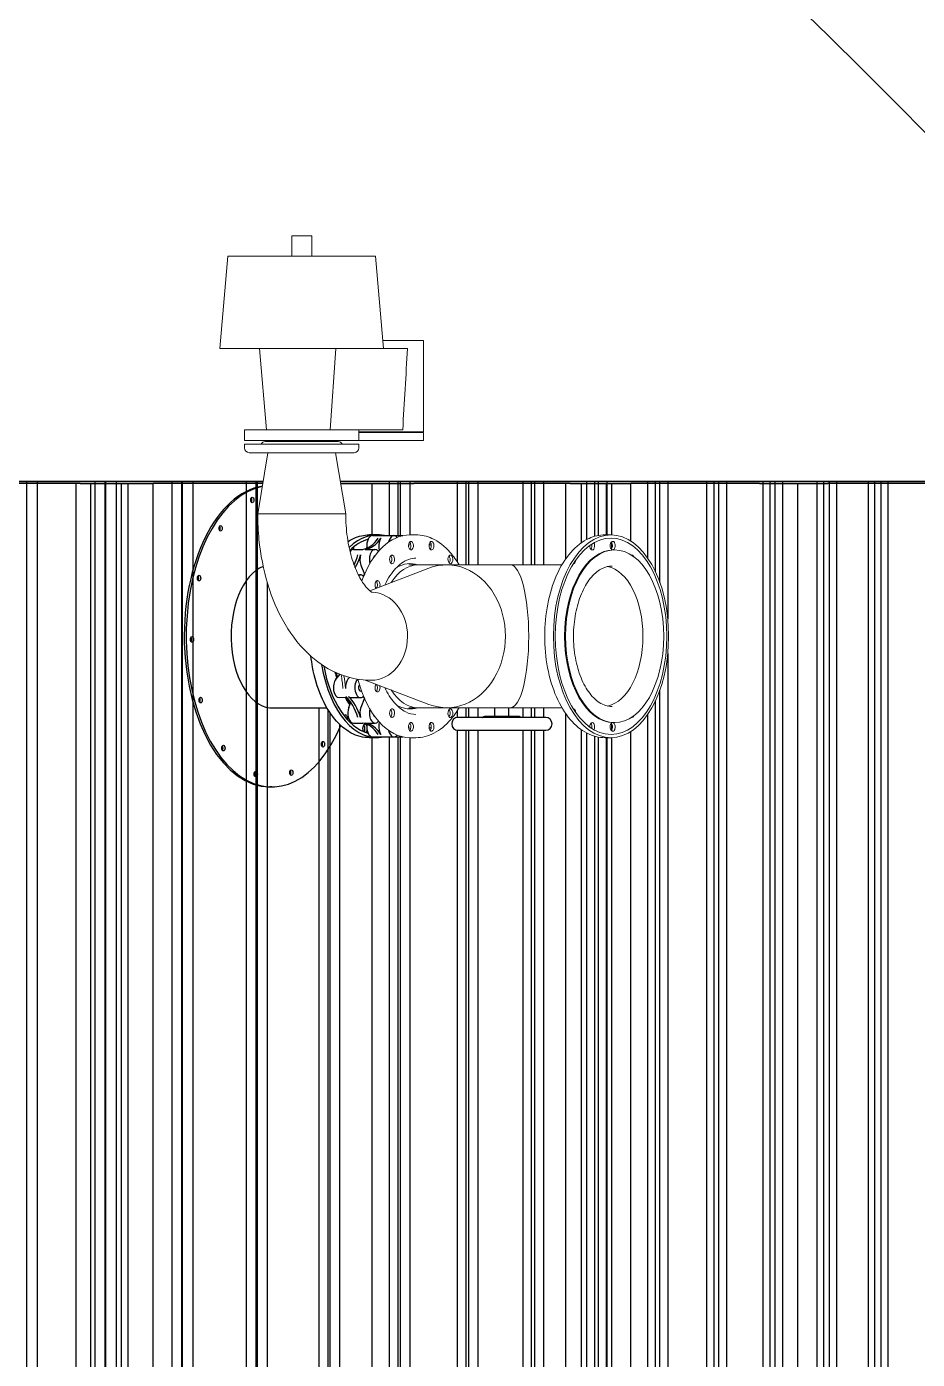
# Model space of a CAD drawing. Header units: millimetres. Extents: x -4172 to 126100, y -2 to 142133.
# Drawn here: x 110375 to 112592, y 46698 to 50015 of the extents above; entities that cross this region are included whole.
import ezdxf

# ---------------------------------------------------------------- set-up
doc = ezdxf.new("R2010")
doc.units = ezdxf.units.MM
doc.header["$LTSCALE"] = 100
doc.layers.add('P_BioGas (BG)', color=94, linetype='Continuous', lineweight=18, true_color=0x008100)
doc.layers.add('Visible', color=7, linetype='Continuous', lineweight=25)

msp = doc.modelspace()

# ---------------------------------------------------------------- linework, layer by layer
at = {"layer": 'P_BioGas (BG)'}
for p, q in [((111084.89, 49494.58), (111034.89, 49494.58)), ((111034.89, 49443.58), (111034.89, 49494.58)), ((111084.89, 49443.58), (111084.89, 49494.58)), ((110875.97, 49443.58), (110855.89, 49214.08)), ((111243.81, 49443.58), (110875.97, 49443.58)), ((111243.81, 49443.58), (111263.89, 49214.08)), ((111262.14, 49234.08), (111362.66, 49234.08)), ((111362.66, 49234.08), (111362.66, 49006.58)), ((111263.89, 49214.08), (110855.89, 49214.08)), ((110972.39, 49011.58), (110954.68, 49214.08)), ((111130.59, 49011.58), (111144.9, 49214.08)), ((111263.89, 49214.08), (111323.08, 49214.08)), ((111202.39, 49011.58), (110917.39, 49011.58)), ((110917.39, 48984.58), (110917.39, 49011.58)), ((111202.39, 49011.58), (111311.3, 49011.58)), ((111202.39, 48984.58), (111202.39, 49011.58)), ((111202.39, 49006.58), (111362.66, 49006.58)), ((111202.39, 49005.58), (111360.66, 49005.58)), ((111202.39, 49004.58), (111362.66, 49004.58)), ((111360.66, 49005.58), (111362.66, 49006.58)), ((111360.66, 49005.58), (111362.66, 49004.58)), ((111362.66, 49004.58), (111362.66, 48984.58)), ((111202.39, 48984.58), (110917.39, 48984.58)), ((110917.39, 48976.08), (111202.39, 48976.08)), ((110917.39, 48976.08), (110917.39, 48966.58)), ((110968.89, 48982.08), (111150.89, 48982.08)), ((111202.39, 48984.58), (111362.66, 48984.58)), ((111202.39, 48976.08), (111202.39, 48966.58)), ((110929.39, 48954.58), (110930.14, 48954.58)), ((110930.75, 48954.58), (110930.14, 48954.58)), ((110930.75, 48954.58), (110978.04, 48954.58)), ((110975.74, 48954.58), (110950.34, 48802.58)), ((110981.83, 48954.58), (110978.04, 48954.58)), ((110981.83, 48954.58), (111073.88, 48954.58)), ((111078.65, 48954.58), (111073.88, 48954.58)), ((111078.65, 48954.58), (111161.53, 48954.58)), ((111144.04, 48954.58), (111169.44, 48802.58)), ((111164.47, 48954.58), (111161.53, 48954.58)), ((111164.47, 48954.58), (111190.39, 48954.58)), ((111169.44, 48802.58), (110950.34, 48802.58)), ((111169.44, 48802.58), (110950.34, 48802.58)), ((111329.42, 48750.08), (111344.24, 48750.08)), ((111829.82, 48750.08), (111815.01, 48750.08)), ((111838.87, 48712.58), (111836.41, 48712.58)), ((111326.95, 48675.38), (111349.18, 48675.38)), ((111349.18, 48675.38), (111420.58, 48675.38)), ((111579.62, 48675.38), (111420.58, 48675.38)), ((111579.62, 48675.38), (111707.64, 48675.38)), ((111229.3, 48610.94), (111376.73, 48667.21)), ((111217.83, 48388.59), (111376.73, 48327.95)), ((111152.9, 48344.8), (111172.78, 48344.8)), ((111326.95, 48319.78), (111349.18, 48319.78)), ((111349.18, 48319.78), (111420.58, 48319.78)), ((111579.62, 48319.78), (111420.58, 48319.78)), ((111579.62, 48319.78), (111707.64, 48319.78)), ((111838.87, 48282.58), (111836.41, 48282.58)), ((111329.42, 48245.08), (111344.24, 48245.08)), ((111829.82, 48245.08), (111815.01, 48245.08))]:
    msp.add_line(p, q, dxfattribs=at)
for centre, radius, start, end in [((110968.89, 48971.08), 11, 90, 152.96431), ((111150.89, 48971.08), 11, 27.03569, 90), ((110929.39, 48966.58), 12, 180, 270), ((111190.39, 48966.58), 12, 270, 0)]:
    msp.add_arc(centre, radius, start, end, dxfattribs=at)
for centre, major_axis, ratio, start_param, end_param in [((111329.42, 48497.58), (0, 252.5), 0.5680097, 0, 0.9935464), ((111331.92, 48723.16), (0, -10.75), 0.5680097, 4.2778957, 8.681174), ((111325.34, 48723.16), (0, 10.75), 0.5680097, 3.7110166, 5.5395814), ((111382.89, 48723.16), (0, -10.75), 0.5680097, 3.8851966, 8.2884749), ((111329.42, 48497.58), (0, 244.5), 0.5680097, 5.891729, 5.9318285), ((111376.31, 48723.16), (0, 10.75), 0.5680097, 3.7110166, 5.1468823), ((111836.41, 48497.58), (0, -215), 0.5680097, 3.1415927, 6.2831853), ((111782.94, 48723.16), (0, -10.75), 0.5680097, 4.6729336, 8.5950038), ((111776.35, 48723.16), (0, 10.75), 0.5680097, 3.7110166, 5.0918539), ((111833.91, 48723.16), (0, -10.75), 0.5680097, 3.8851966, 6.1527278), ((111827.33, 48723.16), (0, 10.75), 0.5680097, 3.7110166, 5.1468823), ((111833.91, 48723.16), (0, -10.75), 0.5680097, 0.1694079, 2.0052896), ((111284.83, 48688.82), (0, 10.75), 0.5680097, 1.5290021, 5.9322804), ((111278.24, 48688.82), (0, 10.75), 0.5680097, 3.7110166, 5.758655), ((111349.18, 48497.58), (0, 177.8), 0.5680097, 0, 0.7196875), ((111349.18, 48497.58), (0, 177.8), 0.5680097, 0, 0.7196875), ((111329.42, 48497.58), (0, 181), 0.5680097, 6.094867, 6.6155859), ((111420.58, 48497.58), (0, 177.8), 0.8230219, 2.8372451, 6.5875329), ((111420.58, 48497.58), (0, -177.8), 0.8230219, 5.9788378, 9.7291255), ((111429.99, 48688.82), (0, -10.75), 0.5680097, 3.4924975, 7.8957758), ((111423.4, 48688.82), (0, 10.75), 0.5680097, 3.7110166, 4.7541832), ((111579.62, 48497.58), (0, 177.8), 0.2550122, 3.1415927, 6.2831853), ((111735.84, 48688.82), (0, -10.75), 0.5680097, 0.0494219, 1.3770527), ((111810.07, 48497.58), (0, 174.8), 0.5680097, 3.2565526, 6.1682254), ((111810.07, 48497.58), (0, 174.8), 0.5680097, 3.2565526, 6.1682254), ((111248.78, 48625.36), (0, 10.75), 0.5680097, 4.2380571, 6.3249795), ((111233.14, 48497.58), (0, -109.55), 0.8230219, 0, 3.12183), ((111233.14, 48497.58), (0, -109.55), 0.8230219, 0, 3.12183), ((111248.78, 48625.36), (0, 10.75), 0.5680097, 1.9217012, 2.4720836), ((111242.2, 48625.36), (0, 10.75), 0.5680097, 3.8841072, 5.7406148), ((111094.25, 48358.49), (0, 120), 0.5680097, 4.7904697, 5.0834729), ((111100.83, 48358.49), (0, -120), 0.5680097, 1.648877, 1.9190205), ((111329.42, 48497.58), (0, -252.5), 0.5680097, 5.1491616, 6.2831853), ((111248.78, 48369.8), (0, 10.75), 0.5680097, 0.6695091, 1.2198915), ((111242.2, 48369.8), (0, 10.75), 0.5680097, 3.6841631, 5.5406708), ((111248.78, 48369.8), (0, -10.75), 0.5680097, 6.2413911, 8.3283135), ((111253.71, 48497.58), (0, 215), 0.5680097, 2.3611612, 2.4894569), ((111349.18, 48497.58), (0, -177.8), 0.5680097, 5.5634978, 6.2831853), ((111349.18, 48497.58), (0, -177.8), 0.5680097, 5.5634978, 6.2831853), ((111284.83, 48306.34), (0, 10.75), 0.5680097, 3.4924975, 7.8957758), ((111278.24, 48306.34), (0, 10.75), 0.5680097, 3.666123, 5.7137613), ((111329.42, 48497.58), (0, -181), 0.5680097, 5.9507847, 6.4715037), ((111429.99, 48306.34), (0, -10.75), 0.5680097, 1.5290021, 5.9322804), ((111423.4, 48306.34), (0, 10.75), 0.5680097, 4.6705948, 5.7137613), ((111735.84, 48306.34), (0, 10.75), 0.5680097, 4.9061326, 6.2337634), ((111331.92, 48272), (0, 10.75), 0.5680097, 3.8851966, 8.2884749), ((111325.34, 48272), (0, 10.75), 0.5680097, 3.8851966, 5.7137613), ((111382.89, 48272), (0, 10.75), 0.5680097, 4.2778957, 8.681174), ((111329.42, 48497.58), (0, -244.5), 0.5680097, 0.3513568, 0.3914563), ((111376.31, 48272), (0, 10.75), 0.5680097, 4.2778957, 5.7137613), ((111782.94, 48272), (0, 10.75), 0.5680097, 3.9713668, 7.8934371), ((111776.35, 48272), (0, 10.75), 0.5680097, 4.332924, 5.7137613), ((111833.91, 48272), (0, 10.75), 0.5680097, 0.1304575, 2.3979887), ((111827.33, 48272), (0, 10.75), 0.5680097, 4.2778957, 5.7137613), ((111833.91, 48272), (0, 10.75), 0.5680097, 4.2778957, 6.1137774)]:
    msp.add_ellipse(centre, major_axis=major_axis, ratio=ratio, start_param=start_param, end_param=end_param, dxfattribs=at)
for centre, major_axis in [((111829.82, 48497.58), (0, -252.5)), ((111829.82, 48497.58), (0, -244.5)), ((111838.87, 48497.58), (0, -215))]:
    msp.add_ellipse(centre, major_axis=major_axis, ratio=0.5680097, dxfattribs=at)
for points, knots in [([(111323.08, 49214.08), (111321.22, 49180.41), (111319.3, 49146.77), (111315.37, 49079.26), (111313.35, 49045.43), (111311.3, 49011.58)], [0, 0, 0, 0, 10.1293511, 10.1293511, 20.3139178, 20.3139178, 20.3139178, 20.3139178]), ([(110930.14, 48954.58), (110930.11, 48954.58), (110930.1, 48954.58), (110930.08, 48954.58), (110930.19, 48954.58), (110930.51, 48954.58), (110930.62, 48954.58), (110930.75, 48954.58)], [-2.19527918, -2.19527918, -2.19527918, -2.19527918, -2.09934923, -2.09934923, -1.8229843, -1.8229843, -1.70977025, -1.70977025, -1.70977025, -1.70977025]), ([(110978.04, 48954.58), (110978.24, 48954.58), (110978.45, 48954.58), (110979.32, 48954.58), (110980.04, 48954.58), (110981.16, 48954.58), (110981.49, 48954.58), (110981.83, 48954.58)], [-2.19527918, -2.19527918, -2.19527918, -2.19527918, -2.09934923, -2.09934923, -1.8229843, -1.8229843, -1.70977025, -1.70977025, -1.70977025, -1.70977025]), ([(111073.88, 48954.58), (111074.19, 48954.58), (111074.51, 48954.58), (111075.75, 48954.58), (111076.67, 48954.58), (111077.93, 48954.58), (111078.29, 48954.58), (111078.65, 48954.58)], [-2.19527918, -2.19527918, -2.19527918, -2.19527918, -2.09934923, -2.09934923, -1.8229843, -1.8229843, -1.70977025, -1.70977025, -1.70977025, -1.70977025]), ([(111161.53, 48954.58), (111161.77, 48954.58), (111162.01, 48954.58), (111162.9, 48954.58), (111163.47, 48954.58), (111164.14, 48954.58), (111164.31, 48954.58), (111164.47, 48954.58)], [-2.19527918, -2.19527918, -2.19527918, -2.19527918, -2.09934923, -2.09934923, -1.8229843, -1.8229843, -1.70977025, -1.70977025, -1.70977025, -1.70977025]), ([(111233.14, 48388.03), (111206.24, 48388.03), (111179.47, 48393.42), (111128.22, 48413.63), (111104.25, 48429.12), (111057.4, 48470.28), (111036.11, 48497.52), (111000.38, 48558.16), (110986.16, 48591.86), (110964.65, 48662.9), (110957.39, 48700.27), (110951.41, 48759.61), (110950.34, 48781.09), (110950.34, 48802.58)], [3.1415927, 3.1415927, 3.1415927, 3.1415927, 3.361977, 3.361977, 3.6045113, 3.6045113, 3.9085381, 3.9085381, 4.2226974, 4.2226974, 4.5368567, 4.5368567, 4.712389, 4.712389, 4.712389, 4.712389]), ([(111235.55, 48606.83), (111235.55, 48606.83), (111235.05, 48606.99), (111231.62, 48608.96), (111226.36, 48612.76), (111214.6, 48626.8), (111208.55, 48635.68), (111196.63, 48658.5), (111190.78, 48672.61), (111180.57, 48705.37), (111176.33, 48724.24), (111170.84, 48762.99), (111169.44, 48782.79), (111169.44, 48802.58)], [3.3306564, 3.3306564, 3.3306564, 3.3306564, 3.4557519, 3.4557519, 3.7371121, 3.7371121, 3.9688263, 3.9688263, 4.2107292, 4.2107292, 4.4678042, 4.4678042, 4.712389, 4.712389, 4.712389, 4.712389]), ([(111451.6, 48675.38), (111444.98, 48686.7), (111437.67, 48697.01), (111416.22, 48721.65), (111400.87, 48733.72), (111371.4, 48747.02), (111357.84, 48750.08), (111344.24, 48750.08)], [3.94197606, 3.94197606, 3.94197606, 3.94197606, 4.13408743, 4.13408743, 4.46135061, 4.46135061, 4.71238898, 4.71238898, 4.71238898, 4.71238898]), ([(111815.01, 48245.08), (111799.64, 48245.08), (111784.34, 48248.99), (111754.87, 48264.11), (111740.83, 48275.75), (111714.96, 48306.08), (111703.35, 48325.28), (111684.3, 48368.87), (111676.91, 48393.32), (111667.08, 48444.74), (111664.61, 48471.69), (111664.74, 48525.49), (111667.32, 48552.33), (111677.34, 48603.41), (111684.78, 48627.64), (111704.02, 48671.15), (111715.84, 48690.42), (111743.02, 48721.65), (111758.38, 48733.72), (111787.84, 48747.02), (111801.41, 48750.08), (111815.01, 48750.08)], [1.5707963, 1.5707963, 1.5707963, 1.5707963, 1.8544112, 1.8544112, 2.1582254, 2.1582254, 2.4858365, 2.4858365, 2.8168124, 2.8168124, 3.1458424, 3.1458424, 3.4740184, 3.4740184, 3.8030876, 3.8030876, 4.1340874, 4.1340874, 4.4613506, 4.4613506, 4.712389, 4.712389, 4.712389, 4.712389]), ([(111326.38, 48727.68), (111326.41, 48727.78), (111326.43, 48727.88), (111326.8, 48729.23), (111327.2, 48730.35), (111328.18, 48732.16), (111328.76, 48732.86), (111330.16, 48733.77), (111330.96, 48733.96), (111332.67, 48733.83), (111333.57, 48733.49), (111335.01, 48732.43), (111335.59, 48731.82), (111336.05, 48731.07)], [-4.1193739, -4.1193739, -4.1193739, -4.1193739, -4.0843506, -4.0843506, -3.6374854, -3.6374854, -3.2009766, -3.2009766, -2.7606181, -2.7606181, -2.3153145, -2.3153145, -1.963658, -1.963658, -1.963658, -1.963658]), ([(111329.47, 48731.07), (111329.22, 48731.47), (111328.92, 48731.84), (111328.52, 48732.22), (111328.46, 48732.28), (111328.4, 48732.34)], [-2.53486002, -2.53486002, -2.53486002, -2.53486002, -2.35289844, -2.35289844, -2.32148911, -2.32148911, -2.32148911, -2.32148911]), ([(111378.76, 48731.07), (111378.81, 48731.15), (111378.85, 48731.22), (111379.49, 48732.21), (111380.08, 48732.91), (111381.37, 48733.79), (111382.05, 48733.97), (111383.54, 48733.81), (111384.32, 48733.47), (111385.88, 48732.28), (111386.64, 48731.44), (111387.76, 48729.6), (111388.17, 48728.68), (111388.43, 48727.68)], [-4.119372, -4.119372, -4.119372, -4.119372, -4.0843036, -4.0843036, -3.6374359, -3.6374359, -3.2009208, -3.2009208, -2.7605656, -2.7605656, -2.3152803, -2.3152803, -1.9636572, -1.9636572, -1.9636572, -1.9636572]), ([(111381.85, 48727.68), (111381.71, 48728.21), (111381.51, 48728.73), (111380.77, 48730.21), (111380.11, 48731.07), (111379.36, 48731.81), (111379.33, 48731.84), (111379.29, 48731.87)], [-2.53485335, -2.53485335, -2.53485335, -2.53485335, -2.35316701, -2.35316701, -1.99806088, -1.99806088, -1.98139817, -1.98139817, -1.98139817, -1.98139817]), ([(111829.78, 48731.07), (111830.02, 48731.47), (111830.32, 48731.84), (111831.34, 48732.82), (111832.15, 48733.29), (111833.44, 48733.74), (111833.9, 48733.84), (111834.72, 48733.92), (111835.08, 48733.92), (111835.64, 48733.84), (111835.85, 48733.79), (111836.25, 48733.65), (111836.44, 48733.57), (111836.86, 48733.34), (111837.08, 48733.17), (111837.73, 48732.53), (111838.08, 48731.95), (111838.73, 48730.39), (111839.01, 48729.37), (111839.36, 48728.04), (111839.4, 48727.86), (111839.45, 48727.68)], [-2.53486, -2.53486, -2.53486, -2.53486, -2.3528984, -2.3528984, -1.9978328, -1.9978328, -1.7994065, -1.7994065, -1.6370813, -1.6370813, -1.5300688, -1.5300688, -1.4274846, -1.4274846, -1.2823422, -1.2823422, -0.9602687, -0.9602687, -0.5684072, -0.5684072, -0.5098388, -0.5098388, -0.5098388, -0.5098388]), ([(111832.86, 48727.68), (111832.84, 48727.78), (111832.81, 48727.88), (111832.44, 48729.23), (111832.05, 48730.35), (111831.34, 48731.66), (111831.1, 48732.02), (111830.85, 48732.34)], [-4.11937386, -4.11937386, -4.11937386, -4.11937386, -4.08435062, -4.08435062, -3.6374854, -3.6374854, -3.44407493, -3.44407493, -3.44407493, -3.44407493]), ([(111344.24, 48692.08), (111332.37, 48692.08), (111320.29, 48688.08), (111298.26, 48672.15), (111288.45, 48661.71), (111275.03, 48641.4), (111270.69, 48633.64), (111266.72, 48625.22)], [4.71238898, 4.71238898, 4.71238898, 4.71238898, 5.10193105, 5.10193105, 5.42251013, 5.42251013, 5.59023769, 5.59023769, 5.59023769, 5.59023769]), ([(111278.72, 48689.27), (111278.73, 48689.51), (111278.74, 48689.76), (111278.81, 48691.38), (111278.94, 48692.72), (111279.48, 48695.13), (111279.89, 48696.2), (111281, 48697.91), (111281.67, 48698.56), (111283.2, 48699.4), (111284.03, 48699.6), (111285.59, 48699.53), (111286.31, 48699.31), (111286.92, 48698.91)], [-4.120918, -4.120918, -4.120918, -4.120918, -4.0417141, -4.0417141, -3.598659, -3.598659, -3.163535, -3.163535, -2.746695, -2.746695, -2.3352738, -2.3352738, -1.9640451, -1.9640451, -1.9640451, -1.9640451]), ([(111429.5, 48689.27), (111429.49, 48689.85), (111429.42, 48690.44), (111429.04, 48692.19), (111428.61, 48693.28), (111427.71, 48695.05), (111427.27, 48695.76), (111426.62, 48696.7), (111426.41, 48696.98), (111426.2, 48697.25), (111426.2, 48697.25), (111426.2, 48697.25)], [-2.53505895, -2.53505895, -2.53505895, -2.53505895, -2.35292544, -2.35292544, -2.00130075, -2.00130075, -1.73321739, -1.73321739, -1.60642372, -1.60642372, -1.60610052, -1.60610052, -1.60610052, -1.60610052]), ([(111427.89, 48698.91), (111428.02, 48699), (111428.15, 48699.07), (111429.01, 48699.53), (111429.69, 48699.65), (111431.05, 48699.37), (111431.71, 48698.97), (111432.99, 48697.73), (111433.61, 48696.91), (111434.72, 48694.97), (111435.2, 48693.85), (111435.86, 48691.57), (111436.06, 48690.43), (111436.09, 48689.27)], [-4.1209189, -4.1209189, -4.1209189, -4.1209189, -4.0420447, -4.0420447, -3.5989515, -3.5989515, -3.1636407, -3.1636407, -2.7466039, -2.7466039, -2.3352166, -2.3352166, -1.9640441, -1.9640441, -1.9640441, -1.9640441]), ([(111832.29, 48322.78), (111821.68, 48322.78), (111810.99, 48326.08), (111791.1, 48339.06), (111781.9, 48348.18), (111765.7, 48371.17), (111758.65, 48384.84), (111747.21, 48415.58), (111742.83, 48432.65), (111737.25, 48468.51), (111736.07, 48487.29), (111737.07, 48524.61), (111739.25, 48543.12), (111746.72, 48577.92), (111752, 48594.2), (111765.02, 48622.8), (111772.73, 48635.14), (111789.63, 48654.77), (111798.81, 48662.04), (111816.12, 48670.47), (111824.22, 48672.38), (111832.29, 48672.38)], [1.7501648, 1.7501648, 1.7501648, 1.7501648, 2.1049583, 2.1049583, 2.4287686, 2.4287686, 2.7409859, 2.7409859, 3.0537392, 3.0537392, 3.3678732, 3.3678732, 3.6824071, 3.6824071, 3.9962063, 3.9962063, 4.3085009, 4.3085009, 4.6218701, 4.6218701, 4.8917574, 4.8917574, 4.8917574, 4.8917574]), ([(111880.76, 48699.54), (111881.3, 48699.6), (111881.87, 48699.57), (111883.06, 48699.33), (111883.68, 48699.1), (111884.49, 48698.6), (111884.74, 48698.41), (111885.13, 48698.06), (111885.28, 48697.9), (111885.56, 48697.56), (111885.69, 48697.38), (111886, 48696.91), (111886.15, 48696.61), (111886.39, 48696.04), (111886.48, 48695.78), (111886.55, 48695.52)], [-2.235775, -2.235775, -2.235775, -2.235775, -2.0009015, -2.0009015, -1.733044, -1.733044, -1.6063425, -1.6063425, -1.5176132, -1.5176132, -1.4275449, -1.4275449, -1.2941113, -1.2941113, -1.1914349, -1.1914349, -1.1914349, -1.1914349]), ([(111243.05, 48621.66), (111243, 48621.9), (111242.95, 48622.13), (111242.66, 48623.7), (111242.48, 48625.09), (111242.45, 48627.82), (111242.58, 48629.14), (111243.23, 48631.51), (111243.72, 48632.55), (111244.95, 48634.27), (111245.69, 48634.94), (111247.15, 48635.82), (111247.87, 48636.05), (111248.53, 48636.1)], [-4.1209189, -4.1209189, -4.1209189, -4.1209189, -4.0420447, -4.0420447, -3.5989515, -3.5989515, -3.1636407, -3.1636407, -2.7466039, -2.7466039, -2.3352166, -2.3352166, -1.9640441, -1.9640441, -1.9640441, -1.9640441]), ([(111248.53, 48359.06), (111248.39, 48359.07), (111248.24, 48359.09), (111247.28, 48359.27), (111246.42, 48359.69), (111244.85, 48360.99), (111244.16, 48361.86), (111243.12, 48363.92), (111242.78, 48365.07), (111242.43, 48367.53), (111242.43, 48368.81), (111242.63, 48371.26), (111242.82, 48372.4), (111243.05, 48373.49)], [-4.120918, -4.120918, -4.120918, -4.120918, -4.0417141, -4.0417141, -3.598659, -3.598659, -3.163535, -3.163535, -2.746695, -2.746695, -2.3352738, -2.3352738, -1.9640451, -1.9640451, -1.9640451, -1.9640451]), ([(111266.72, 48369.93), (111273.7, 48355.13), (111281.84, 48342.39), (111299.63, 48321.74), (111309.3, 48314.08), (111327.42, 48305.08), (111335.85, 48303.08), (111344.24, 48303.08)], [6.97613293, 6.97613293, 6.97613293, 6.97613293, 7.27114883, 7.27114883, 7.57868648, 7.57868648, 7.85398163, 7.85398163, 7.85398163, 7.85398163]), ([(111286.92, 48296.25), (111286.79, 48296.16), (111286.66, 48296.08), (111285.73, 48295.63), (111284.83, 48295.51), (111283.09, 48295.79), (111282.25, 48296.19), (111280.84, 48297.43), (111280.28, 48298.24), (111279.43, 48300.19), (111279.15, 48301.3), (111278.82, 48303.59), (111278.75, 48304.73), (111278.72, 48305.89)], [-4.1209189, -4.1209189, -4.1209189, -4.1209189, -4.0420447, -4.0420447, -3.5989515, -3.5989515, -3.1636407, -3.1636407, -2.7466039, -2.7466039, -2.3352166, -2.3352166, -1.9640441, -1.9640441, -1.9640441, -1.9640441]), ([(111344.24, 48245.08), (111359.6, 48245.08), (111374.91, 48248.99), (111404.37, 48264.11), (111418.41, 48275.75), (111438.36, 48299.13), (111445.29, 48309), (111451.6, 48319.78)], [1.57079633, 1.57079633, 1.57079633, 1.57079633, 1.85441124, 1.85441124, 2.15822544, 2.15822544, 2.34120925, 2.34120925, 2.34120925, 2.34120925]), ([(111426.2, 48297.91), (111426.22, 48297.93), (111426.23, 48297.94), (111426.46, 48298.25), (111426.68, 48298.55), (111427.45, 48299.66), (111427.98, 48300.57), (111428.95, 48302.71), (111429.35, 48303.98), (111429.49, 48305.5), (111429.5, 48305.69), (111429.5, 48305.89)], [-1.4363592, -1.4363592, -1.4363592, -1.4363592, -1.42754493, -1.42754493, -1.2941113, -1.2941113, -0.9643122, -0.9643122, -0.56907647, -0.56907647, -0.50984557, -0.50984557, -0.50984557, -0.50984557]), ([(111436.09, 48305.89), (111436.08, 48305.65), (111436.07, 48305.4), (111435.93, 48303.77), (111435.59, 48302.44), (111434.65, 48300.03), (111434.07, 48298.96), (111432.84, 48297.24), (111432.21, 48296.6), (111430.94, 48295.75), (111430.32, 48295.56), (111429.1, 48295.63), (111428.51, 48295.85), (111427.89, 48296.25)], [-4.120918, -4.120918, -4.120918, -4.120918, -4.0417141, -4.0417141, -3.598659, -3.598659, -3.163535, -3.163535, -2.746695, -2.746695, -2.3352738, -2.3352738, -1.9640451, -1.9640451, -1.9640451, -1.9640451]), ([(111886.55, 48299.64), (111886.46, 48299.33), (111886.36, 48299.04), (111886.11, 48298.46), (111885.95, 48298.17), (111885.66, 48297.72), (111885.53, 48297.55), (111885.24, 48297.21), (111885.09, 48297.06), (111884.68, 48296.7), (111884.41, 48296.51), (111883.44, 48295.94), (111882.66, 48295.69), (111881.5, 48295.58), (111881.13, 48295.58), (111880.76, 48295.62)], [-1.8510534, -1.8510534, -1.8510534, -1.8510534, -1.7332174, -1.7332174, -1.6064237, -1.6064237, -1.5176457, -1.5176457, -1.4275404, -1.4275404, -1.2940738, -1.2940738, -0.9643016, -0.9643016, -0.8063382, -0.8063382, -0.8063382, -0.8063382]), ([(111336.05, 48264.09), (111336.01, 48264.01), (111335.96, 48263.94), (111335.3, 48262.95), (111334.5, 48262.25), (111332.81, 48261.37), (111331.94, 48261.19), (111330.29, 48261.34), (111329.55, 48261.69), (111328.25, 48262.88), (111327.72, 48263.72), (111326.93, 48265.55), (111326.64, 48266.48), (111326.38, 48267.47)], [-4.119372, -4.119372, -4.119372, -4.119372, -4.0843036, -4.0843036, -3.6374359, -3.6374359, -3.2009208, -3.2009208, -2.7605656, -2.7605656, -2.3152803, -2.3152803, -1.9636572, -1.9636572, -1.9636572, -1.9636572]), ([(111328.4, 48262.82), (111328.69, 48263.08), (111328.97, 48263.38), (111329.3, 48263.83), (111329.39, 48263.95), (111329.47, 48264.09)], [-0.72024575, -0.72024575, -0.72024575, -0.72024575, -0.56840589, -0.56840589, -0.50983875, -0.50983875, -0.50983875, -0.50983875]), ([(111388.43, 48267.47), (111388.43, 48267.45), (111388.42, 48267.42), (111388.08, 48266.16), (111387.52, 48265.05), (111386.17, 48263.16), (111385.37, 48262.41), (111383.8, 48261.44), (111383.04, 48261.22), (111381.63, 48261.28), (111380.99, 48261.56), (111379.85, 48262.53), (111379.34, 48263.17), (111378.81, 48264), (111378.79, 48264.04), (111378.76, 48264.09)], [-4.1822767, -4.1822767, -4.1822767, -4.1822767, -4.1751568, -4.1751568, -3.8164212, -3.8164212, -3.4466895, -3.4466895, -3.0915625, -3.0915625, -2.7436815, -2.7436815, -2.4309144, -2.4309144, -2.4149014, -2.4149014, -2.4149014, -2.4149014]), ([(111379.29, 48263.29), (111379.38, 48263.36), (111379.46, 48263.44), (111380.26, 48264.27), (111380.93, 48265.18), (111381.58, 48266.62), (111381.73, 48267.04), (111381.85, 48267.47)], [-1.8754409, -1.8754409, -1.8754409, -1.8754409, -1.83512664, -1.83512664, -1.46496169, -1.46496169, -1.3205661, -1.3205661, -1.3205661, -1.3205661]), ([(111839.45, 48267.47), (111839.31, 48266.94), (111839.17, 48266.42), (111838.76, 48264.94), (111838.49, 48264.09), (111837.93, 48262.99), (111837.7, 48262.64), (111837.23, 48262.11), (111836.99, 48261.91), (111836.54, 48261.64), (111836.35, 48261.55), (111835.96, 48261.4), (111835.76, 48261.35), (111835.26, 48261.26), (111834.94, 48261.24), (111833.9, 48261.28), (111833.13, 48261.47), (111831.5, 48262.23), (111830.66, 48262.87), (111829.94, 48263.83), (111829.86, 48263.95), (111829.78, 48264.09)], [-2.5348534, -2.5348534, -2.5348534, -2.5348534, -2.353167, -2.353167, -1.9980609, -1.9980609, -1.7995378, -1.7995378, -1.6371421, -1.6371421, -1.5300954, -1.5300954, -1.4274871, -1.4274871, -1.2823244, -1.2823244, -0.9602612, -0.9602612, -0.5684059, -0.5684059, -0.5098387, -0.5098387, -0.5098387, -0.5098387]), ([(111830.85, 48262.82), (111831.27, 48263.35), (111831.64, 48264), (111832.31, 48265.55), (111832.6, 48266.48), (111832.86, 48267.47)], [-2.63907938, -2.63907938, -2.63907938, -2.63907938, -2.31528033, -2.31528033, -1.96365723, -1.96365723, -1.96365723, -1.96365723])]:
    msp.add_open_spline(points, degree=3, knots=knots, dxfattribs=at)
for points in [[(111281.68, 48679.94), (111281.62, 48679.89), (111281.56, 48679.84), (111281.51, 48679.79)], [(111244.94, 48634.15), (111244.25, 48632.88), (111243.57, 48631.59), (111242.89, 48630.28)], [(111242.89, 48364.88), (111243.57, 48363.57), (111244.25, 48362.28), (111244.94, 48361.01)], [(111281.51, 48315.36), (111281.56, 48315.32), (111281.62, 48315.27), (111281.68, 48315.22)]]:
    msp.add_open_spline(points, degree=3, dxfattribs=at)
at = {"layer": 'Visible'}
for p, q in [((110963.71, 48882.58), (105180.29, 48882.58)), ((105180.29, 48882.58), (110963.71, 48882.58)), ((110963.71, 48882.58), (105180.29, 48882.58)), ((110508.18, 48877.58), (110025.28, 48877.58)), ((110375.3, 43017.58), (110375.3, 48882.58)), ((110375.3, 48882.58), (110401.55, 48882.58)), ((110545.12, 48882.58), (110375.3, 48882.58)), ((110401.55, 48882.58), (110401.55, 43017.58)), ((110401.55, 48882.58), (110571.89, 48882.58)), ((110498.3, 43017.58), (110498.3, 48877.58)), ((110508.18, 48877.58), (110534.78, 48877.58)), ((110534.78, 48877.58), (110611.23, 48877.58)), ((110534.78, 43017.58), (110534.78, 48877.58)), ((110545.12, 48882.58), (110545.12, 43017.58)), ((110571.89, 48882.58), (110545.12, 48882.58)), ((110570.89, 48882.58), (110597.66, 48882.58)), ((110570.89, 43017.58), (110570.89, 48882.58)), ((110736.21, 48882.58), (110570.89, 48882.58)), ((110571.89, 43017.58), (110571.89, 48882.58)), ((110597.66, 48882.58), (110597.66, 43017.58)), ((110597.66, 48882.58), (110763.48, 48882.58)), ((110611.23, 48877.58), (110627.67, 48877.58)), ((110611.23, 43017.58), (110611.23, 48877.58)), ((110627.67, 48877.58), (110690.35, 48877.58)), ((110627.67, 43017.58), (110627.67, 48877.58)), ((110690.35, 43017.58), (110690.35, 48877.58)), ((110962.88, 48877.58), (110690.35, 48877.58)), ((110763.48, 48882.58), (110736.21, 48882.58)), ((110736.21, 48882.58), (110736.21, 43017.58)), ((110761.28, 43017.58), (110761.28, 48882.58)), ((110761.28, 48882.58), (110788.55, 48882.58)), ((110922.02, 48882.58), (110761.28, 48882.58)), ((110763.48, 43017.58), (110763.48, 48882.58)), ((110788.55, 48882.58), (110788.55, 43017.58)), ((110788.55, 48882.58), (110949.78, 48882.58)), ((110922.02, 48882.58), (110922.02, 43017.58)), ((110949.78, 48882.58), (110922.02, 48882.58)), ((110946.38, 48882.58), (110963.71, 48882.58)), ((110946.38, 43017.58), (110946.38, 48882.58)), ((110963.71, 48882.58), (110946.38, 48882.58)), ((110949.78, 43017.58), (110949.78, 48882.58)), ((113555.63, 48882.58), (111156.08, 48882.58)), ((111156.08, 48882.58), (113580.63, 48882.58)), ((113680.63, 48882.58), (111156.08, 48882.58)), ((111277.43, 48882.58), (111156.08, 48882.58)), ((111156.08, 48882.58), (111306.12, 48882.58)), ((111156.91, 48877.58), (111235.63, 48877.58)), ((111235.63, 48877.58), (111339.25, 48877.58)), ((111235.63, 48750.08), (111235.63, 48877.58)), ((111277.43, 48882.58), (111277.43, 48748.16)), ((111306.12, 48882.58), (111277.43, 48882.58)), ((111300.33, 48882.58), (111329.02, 48882.58)), ((111300.33, 48748.16), (111300.33, 48882.58)), ((111446.84, 48882.58), (111300.33, 48882.58)), ((111306.12, 48748.16), (111306.12, 48882.58)), ((111329.02, 48882.58), (111329.02, 48750.08)), ((111329.02, 48882.58), (111475.98, 48882.58)), ((111727.98, 48877.58), (111339.25, 48877.58)), ((111475.98, 48882.58), (111446.84, 48882.58)), ((111446.84, 48882.58), (111446.84, 48683.16)), ((111468.99, 48675.38), (111468.99, 48882.58)), ((111468.99, 48882.58), (111498.14, 48882.58)), ((111610.61, 48882.58), (111468.99, 48882.58)), ((111475.98, 48675.38), (111475.98, 48882.58)), ((111498.14, 48882.58), (111498.14, 48675.38)), ((111498.14, 48882.58), (111640.18, 48882.58)), ((111610.61, 48882.58), (111610.61, 48675.38)), ((111640.18, 48882.58), (111610.61, 48882.58)), ((111632.01, 48882.58), (111661.58, 48882.58)), ((111632.01, 48675.38), (111632.01, 48882.58)), ((111768.66, 48882.58), (111632.01, 48882.58)), ((111640.18, 48675.38), (111640.18, 48882.58)), ((111661.58, 48882.58), (111661.58, 48675.38)), ((111661.58, 48882.58), (111798.65, 48882.58)), ((111717.5, 48690.75), (111717.5, 48877.58)), ((111727.98, 48877.58), (111756.21, 48877.58)), ((111756.21, 48877.58), (111818.9, 48877.58)), ((111756.21, 48730.46), (111756.21, 48877.58)), ((111798.65, 48882.58), (111768.66, 48882.58)), ((111768.66, 48882.58), (111768.66, 48738.11)), ((111789.28, 48746.46), (111789.28, 48882.58)), ((111789.28, 48882.58), (111819.27, 48882.58)), ((111920.9, 48882.58), (111789.28, 48882.58)), ((111798.65, 48748.62), (111798.65, 48882.58)), ((111818.9, 48877.58), (111831.9, 48877.58)), ((111818.9, 48750.08), (111818.9, 48877.58)), ((111819.27, 48882.58), (111819.27, 48750.08)), ((111819.27, 48882.58), (111951.28, 48882.58)), ((111831.9, 48877.58), (111879.2, 48877.58)), ((111831.9, 48750.05), (111831.9, 48877.58)), ((111879.2, 48734.64), (111879.2, 48877.58)), ((112199.33, 48877.58), (111879.2, 48877.58)), ((111920.9, 48882.58), (111920.9, 48692.64)), ((111951.28, 48882.58), (111920.9, 48882.58)), ((111940.74, 48882.58), (111971.13, 48882.58)), ((111940.74, 48657.65), (111940.74, 48882.58)), ((112067.25, 48882.58), (111940.74, 48882.58)), ((111951.28, 48631.85), (111951.28, 48882.58)), ((111971.13, 48882.58), (111971.13, 48540.76)), ((111971.13, 48882.58), (112098.02, 48882.58)), ((112098.02, 48882.58), (112067.25, 48882.58)), ((112067.25, 48882.58), (112067.25, 43017.58)), ((112086.31, 43017.58), (112086.31, 48882.58)), ((112086.31, 48882.58), (112117.08, 48882.58)), ((112207.65, 48882.58), (112086.31, 48882.58)), ((112098.02, 43017.58), (112098.02, 48882.58)), ((112117.08, 48882.58), (112117.08, 43017.58)), ((112117.08, 48882.58), (112238.79, 48882.58)), ((112199.33, 48877.58), (112294.9, 48877.58)), ((112207.65, 48882.58), (112207.65, 43427.73)), ((112238.79, 48882.58), (112207.65, 48882.58)), ((112225.9, 48882.58), (112257.04, 48882.58)), ((112225.9, 43427.73), (112225.9, 48882.58)), ((112342.01, 48882.58), (112225.9, 48882.58)), ((112238.79, 43427.73), (112238.79, 48882.58)), ((112257.04, 48882.58), (112257.04, 43469.24)), ((112257.04, 48882.58), (112373.51, 48882.58)), ((112294.9, 48877.58), (112369.88, 48877.58)), ((112294.9, 43476.93), (112294.9, 48877.58)), ((112373.51, 48882.58), (112342.01, 48882.58)), ((112342.01, 48882.58), (112342.01, 43017.58)), ((112359.46, 43017.58), (112359.46, 48882.58)), ((112359.46, 48882.58), (112390.95, 48882.58)), ((112470.27, 48882.58), (112359.46, 48882.58)), ((112654.37, 48877.58), (112369.88, 48877.58)), ((112373.51, 43017.58), (112373.51, 48882.58)), ((112390.95, 48882.58), (112390.95, 43017.58)), ((112390.95, 48882.58), (112502.11, 48882.58)), ((112470.27, 48882.58), (112470.27, 43017.58)), ((112502.11, 48882.58), (112470.27, 48882.58)), ((112486.9, 48882.58), (112518.74, 48882.58)), ((112486.9, 43017.58), (112486.9, 48882.58)), ((112592.37, 48882.58), (112486.9, 48882.58)), ((112502.11, 43017.58), (112502.11, 48882.58)), ((112518.74, 48882.58), (112518.74, 43017.58)), ((112518.74, 48882.58), (112624.53, 48882.58)), ((111247.12, 48750.08), (111228.19, 48750.08)), ((111236.04, 48748.16), (111289.53, 48748.16)), ((111289.53, 48748.16), (111311.77, 48748.16)), ((111188.94, 48713.82), (111211.82, 48713.82)), ((111218.98, 48713.82), (111242.44, 48713.82)), ((111222.27, 48716.86), (111222.11, 48718.28)), ((111252.15, 48718.28), (111252.95, 48711.19)), ((111326.58, 48728.04), (111325.87, 48721.73)), ((111831.9, 48716.03), (111831.9, 48730.56)), ((111207.18, 48674.93), (111215.87, 48652.03)), ((111200.93, 48650.36), (111206.4, 48650.36)), ((111215.96, 48652.03), (111215.87, 48652.03)), ((110974.14, 48631.62), (110974.14, 43017.58)), ((111971.13, 48454.4), (111971.13, 43017.58)), ((111145.01, 48390.58), (111155.47, 48402.89)), ((111178.95, 48395.17), (111175.05, 48390.58)), ((111198.76, 48390.88), (111198.51, 48390.58)), ((111182.94, 48344.8), (111206.4, 48344.8)), ((111215.87, 48343.13), (111207.18, 48320.23)), ((111215.87, 48343.13), (111215.96, 48343.13)), ((111940.74, 43017.58), (111940.74, 48337.51)), ((111951.28, 43017.58), (111951.28, 48363.31)), ((110980.61, 48319.78), (111122.55, 48319.78)), ((111102.46, 48319.78), (111102.46, 43017.58)), ((111126.09, 43017.58), (111126.09, 48313.86)), ((111130.69, 43017.58), (111130.69, 48306.73)), ((111177.14, 48320.23), (111182.16, 48333.45)), ((111446.84, 48312), (111446.84, 48295.39)), ((111468.99, 48295.58), (111468.99, 48319.78)), ((111475.98, 48295.58), (111475.98, 48319.78)), ((111498.14, 48319.78), (111498.14, 48295.58)), ((111540.79, 48297.58), (111540.79, 48319.78)), ((111575.79, 48297.58), (111575.79, 48319.78)), ((111610.61, 48319.78), (111610.61, 48295.58)), ((111632.01, 48295.58), (111632.01, 48319.78)), ((111640.18, 48295.58), (111640.18, 48319.78)), ((111661.58, 48319.78), (111661.58, 48295.58)), ((111717.5, 43017.58), (111717.5, 48304.41)), ((111154.33, 48278.17), (111154.33, 43017.58)), ((111188.94, 48281.34), (111211.82, 48281.34)), ((111218.98, 48281.34), (111242.44, 48281.34)), ((111222.11, 48276.88), (111222.27, 48278.3)), ((111252.95, 48283.97), (111252.15, 48276.88)), ((111325.87, 48273.43), (111326.58, 48267.12)), ((111667.29, 48295.58), (111449.29, 48295.58)), ((111514.56, 48297.58), (111508.39, 48295.58)), ((111602.02, 48297.58), (111514.56, 48297.58)), ((111533.3, 48297.17), (111516.45, 48297.17)), ((111586.16, 48297.17), (111561.11, 48297.17)), ((111603.29, 48297.17), (111601.88, 48297.17)), ((111602.02, 48297.58), (111603.29, 48297.17)), ((111603.29, 48296.26), (111603.29, 48297.17)), ((111831.9, 48264.6), (111831.9, 48279.12)), ((111920.9, 48302.52), (111920.9, 43017.58)), ((111247.12, 48245.08), (111228.19, 48245.08)), ((111235.63, 43017.58), (111235.63, 48245.08)), ((111236.04, 48247), (111289.53, 48247)), ((111277.43, 48247), (111277.43, 43017.58)), ((111289.53, 48247), (111311.77, 48247)), ((111300.33, 43017.58), (111300.33, 48247)), ((111306.12, 43017.58), (111306.12, 48247)), ((111329.02, 48245.08), (111329.02, 43017.58)), ((111446.84, 48263.77), (111446.84, 43017.58)), ((111449.29, 48263.58), (111667.29, 48263.58)), ((111468.99, 43017.58), (111468.99, 48263.58)), ((111475.98, 43017.58), (111475.98, 48263.58)), ((111498.14, 48263.58), (111498.14, 43017.58)), ((111610.61, 48263.58), (111610.61, 43017.58)), ((111632.01, 43017.58), (111632.01, 48263.58)), ((111640.18, 43017.58), (111640.18, 48263.58)), ((111661.58, 48263.58), (111661.58, 43017.58)), ((111756.21, 43017.58), (111756.21, 48264.69)), ((111768.66, 48257.05), (111768.66, 43017.58)), ((111789.28, 43017.58), (111789.28, 48248.69)), ((111798.65, 43017.58), (111798.65, 48246.53)), ((111818.9, 43017.58), (111818.9, 48245.08)), ((111819.27, 48245.08), (111819.27, 43017.58)), ((111831.9, 43017.58), (111831.9, 48245.11)), ((111879.2, 43017.58), (111879.2, 48260.52)), ((110985.4, 48122.58), (110980.46, 48122.58))]:
    msp.add_line(p, q, dxfattribs=at)
for centre, radius, start, end in [((100400.63, 37769.16), 17108.42, 40.510533, 139.489467), ((111449.29, 48279.58), 16, 90, 270), ((111667.29, 48279.58), 16, 270, 90)]:
    msp.add_arc(centre, radius, start, end, dxfattribs=at)
for centre, major_axis, start_param, end_param in [((110985.4, 48497.58), (0, 375), 0.1117348, 4.0788524), ((110980.46, 48497.58), (0, -375), 3.2293211, 6.2831853), ((110931.89, 48836.97), (0, 7), 3.8115873, 5.6131906), ((110853.06, 48766.26), (0, 7), 3.8115873, 5.6131906), ((111247.12, 48497.58), (0, 252.5), 6.1598064, 6.7863086), ((111247.12, 48497.58), (0, 244.5), 0.1597034, 0.5073779), ((111205.98, 48833.38), (0, -120), 0.0780807, 0.7073175), ((111212.56, 48833.38), (0, -120), 0.0780807, 0.7073175), ((111236.04, 48723.16), (0, 25), 0, 1.7671459), ((111266.08, 48723.16), (0, -25), 3.8489101, 4.9087385), ((111289.53, 48723.16), (0, 25), 5.6817203, 7.4882674), ((111284.98, 48861.04), (0, -120), 0.3016687, 0.3146184), ((111188.94, 48688.82), (0, 25), 0, 0.6565443), ((111176.68, 48715.09), (0, 10.75), 4.3134187, 4.6332014), ((111183.26, 48715.09), (0, -10.75), 1.45202, 1.9932858), ((111218.98, 48688.82), (0, 25), 0, 0.0780807), ((111242.44, 48688.82), (0, 25), 5.6441268, 8.272666), ((111340.51, 48723.16), (0, -25), 4.4905107, 4.5160394), ((110985.4, 48497.58), (0, -178), 3.3547121, 6.3305943), ((111139, 48754.59), (0, 120), 3.9921876, 4.2416092), ((111145.58, 48754.59), (0, -120), 0.7683289, 1.1000166), ((111218.98, 48688.82), (0, -25), 4.2416092, 5.3014376), ((111242.44, 48688.82), (0, 8.65), 0.1464254, 1.2039968), ((110799.46, 48642.33), (0, 7), 3.8115873, 5.6131906), ((111206.4, 48625.36), (0, 25), 5.7414309, 6.6240623), ((111291.56, 48497.58), (0, -204), 3.8534991, 3.8868232), ((110781.71, 48489.73), (0, 7), 3.8115873, 5.6131906), ((111247.12, 48497.58), (0, -252.5), 4.9944283, 6.4065642), ((111247.12, 48497.58), (0, -244.5), 5.0190439, 6.1234819), ((111253.71, 48497.58), (0, 215), 1.9984354, 2.0790477), ((111256.17, 48497.58), (0, 215), 2.0050032, 2.067773), ((111256.17, 48497.58), (0, 204), 2.0486733, 2.0627931), ((111152.9, 48369.8), (0, -25), 3.7306413, 6.2831853), ((111182.94, 48369.8), (0, -25), 3.7306413, 4.7904697), ((111206.4, 48369.8), (0, -25), 3.7306413, 6.8249397), ((111206.4, 48369.8), (0, -8.65), 3.7759755, 6.7148039), ((110803.33, 48338.69), (0, 7), 3.8115873, 5.6131906), ((111139, 48240.57), (0, 120), 5.1831688, 5.8124055), ((111256.17, 48497.58), (0, 215), 2.3611612, 2.4726029), ((111145.58, 48240.57), (0, -120), 2.0415761, 2.6708129), ((111182.94, 48369.8), (0, -25), 5.8124055, 6.2831853), ((111291.56, 48497.58), (0, -204), 5.5379547, 5.5712788), ((110980.46, 48497.58), (0, -178), 0.0244231, 0.047409), ((111188.94, 48306.34), (0, -25), 4.1233404, 6.2831853), ((111218.98, 48306.34), (0, -25), 4.1233404, 5.1831688), ((111242.44, 48306.34), (0, -25), 4.2937046, 6.9222439), ((111168.39, 48290.91), (0, 10.75), 4.557726, 6.8270281), ((111217.67, 48268.02), (0, 10.75), 5.4986312, 8.6391834), ((111205.98, 48161.78), (0, 120), 5.5758678, 6.2051046), ((111211.09, 48268.02), (0, 10.75), 3.8308889, 5.7137613), ((111218.98, 48306.34), (0, -25), 6.2051046, 6.2831853), ((111212.56, 48161.78), (0, 120), 5.5758678, 6.2051046), ((111236.04, 48272), (0, -25), 4.5160394, 6.2831853), ((111242.44, 48306.34), (0, -8.65), 5.0791885, 6.1367599), ((111266.08, 48272), (0, -25), 4.5160394, 5.5758678), ((111217.67, 48268.02), (0, -10.75), 0.3413651, 1.029671), ((111289.53, 48272), (0, -25), 5.0781032, 6.8846503), ((111284.98, 48134.12), (0, 120), 5.9685669, 5.9815166), ((111340.51, 48272), (0, -25), 4.9087385, 4.9342672), ((110860.03, 48219.11), (0, 7), 3.8115873, 5.6131906), ((111107.87, 48228.9), (0, 7), 3.8115873, 5.6131906), ((110940.58, 48154.69), (0, 7), 3.8115873, 5.6131906), ((111029.03, 48158.19), (0, 7), 3.8115873, 5.6131906)]:
    msp.add_ellipse(centre, major_axis=major_axis, ratio=0.5680097, start_param=start_param, end_param=end_param, dxfattribs=at)
for centre, major_axis in [((110936.83, 48836.97), (0, -7)), ((110858, 48766.26), (0, -7)), ((110804.4, 48642.33), (0, -7)), ((110786.65, 48489.73), (0, -7)), ((110808.26, 48338.69), (0, -7)), ((110864.96, 48219.11), (0, -7)), ((111112.81, 48228.9), (0, 7)), ((110945.52, 48154.69), (0, -7)), ((111033.97, 48158.19), (0, 7))]:
    msp.add_ellipse(centre, major_axis=major_axis, ratio=0.5680097, dxfattribs=at)
for points, knots in [([(111175.14, 48733.65), (111179.7, 48736.58), (111184.37, 48739.15), (111201.69, 48747.07), (111214.93, 48750.08), (111228.19, 48750.08)], [5.28200561, 5.28200561, 5.28200561, 5.28200561, 5.37834004, 5.37834004, 5.632481, 5.632481, 5.632481, 5.632481]), ([(111228.19, 48245.08), (111212.86, 48245.08), (111197.58, 48249.11), (111168.24, 48264.74), (111154.27, 48276.68), (111128.78, 48307.61), (111117.42, 48326.95), (111098.84, 48370.74), (111091.66, 48395.22), (111085.28, 48429.84), (111083.93, 48438.82), (111082.88, 48447.9)], [2.4908884, 2.4908884, 2.4908884, 2.4908884, 2.7846565, 2.7846565, 3.0944583, 3.0944583, 3.4202958, 3.4202958, 3.7477449, 3.7477449, 3.8598747, 3.8598747, 3.8598747, 3.8598747]), ([(111511.54, 48295.99), (111511.78, 48296.07), (111512.03, 48296.14), (111512.9, 48296.41), (111513.52, 48296.58), (111514.57, 48296.85), (111515.07, 48296.97), (111515.9, 48297.13), (111516.23, 48297.17), (111516.45, 48297.17)], [0.11443607, 0.11443607, 0.11443607, 0.11443607, 0.18569748, 0.18569748, 0.37139496, 0.37139496, 0.54666145, 0.54666145, 0.72192795, 0.72192795, 0.72192795, 0.72192795]), ([(111533.3, 48297.17), (111533.79, 48297.17), (111534.25, 48297.13), (111534.96, 48296.97), (111535.22, 48296.85), (111535.52, 48296.58), (111535.57, 48296.41), (111535.46, 48296.14), (111535.42, 48296.07), (111535.35, 48295.99)], [0.72192814, 0.72192814, 0.72192814, 0.72192814, 0.89719468, 0.89719468, 1.07246122, 1.07246122, 1.25815875, 1.25815875, 1.32942015, 1.32942015, 1.32942015, 1.32942015]), ([(111556.6, 48295.99), (111556.66, 48296.07), (111556.74, 48296.14), (111557.09, 48296.41), (111557.46, 48296.58), (111558.28, 48296.85), (111558.79, 48296.97), (111559.91, 48297.13), (111560.53, 48297.17), (111561.11, 48297.17)], [0.11443607, 0.11443607, 0.11443607, 0.11443607, 0.18569748, 0.18569748, 0.37139496, 0.37139496, 0.54666145, 0.54666145, 0.72192795, 0.72192795, 0.72192795, 0.72192795]), ([(111586.16, 48297.17), (111586.62, 48297.17), (111587.18, 48297.13), (111588.36, 48296.97), (111588.98, 48296.85), (111590.15, 48296.58), (111590.78, 48296.41), (111591.57, 48296.14), (111591.79, 48296.07), (111591.99, 48295.99)], [0.72192814, 0.72192814, 0.72192814, 0.72192814, 0.89719468, 0.89719468, 1.07246122, 1.07246122, 1.25815875, 1.25815875, 1.32942015, 1.32942015, 1.32942015, 1.32942015]), ([(111603.99, 48295.99), (111603.79, 48296.07), (111603.6, 48296.14), (111602.94, 48296.41), (111602.54, 48296.58), (111602.01, 48296.85), (111601.82, 48296.97), (111601.68, 48297.13), (111601.73, 48297.17), (111601.88, 48297.17)], [0.11443607, 0.11443607, 0.11443607, 0.11443607, 0.18569748, 0.18569748, 0.37139496, 0.37139496, 0.54666145, 0.54666145, 0.72192795, 0.72192795, 0.72192795, 0.72192795])]:
    msp.add_open_spline(points, degree=3, knots=knots, dxfattribs=at)
for points, weights in [([(111510.24, 48295.58), (111510.9, 48295.79), (111511.54, 48295.99)], [1.00416279658, 1.00216703297, 1]), ([(111535.35, 48295.99), (111535.19, 48295.79), (111535.02, 48295.58)], [1, 1.00216703297, 1.00416279658]), ([(111556.26, 48295.58), (111556.43, 48295.79), (111556.6, 48295.99)], [1.00416279658, 1.00216703297, 1]), ([(111591.99, 48295.99), (111592.53, 48295.79), (111593.08, 48295.58)], [1, 1.00216703297, 1.00416279658]), ([(111605.08, 48295.58), (111604.53, 48295.79), (111603.99, 48295.99)], [1.00416279658, 1.00216703297, 1])]:
    msp.add_rational_spline(points, weights, degree=2, dxfattribs=at)

doc.saveas('drawing.dxf')
